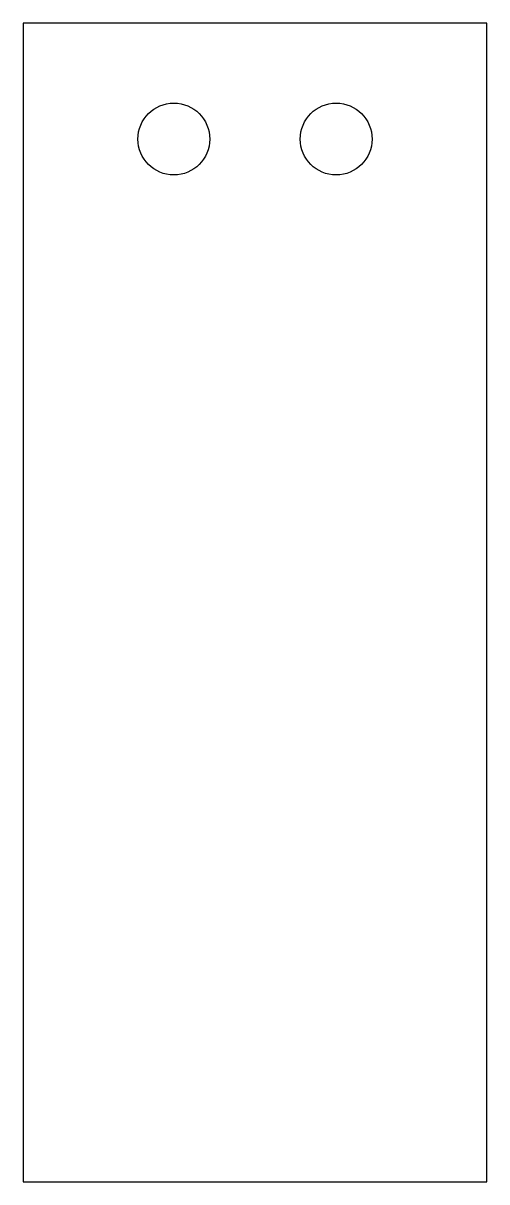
# Model space of a CAD drawing. Header units: millimetres. Extents: x -10 to 10, y -25 to 25.
import ezdxf

# ---------------------------------------------------------------- set-up
doc = ezdxf.new("R2010")
doc.units = ezdxf.units.MM

msp = doc.modelspace()

# ---------------------------------------------------------------- linework, layer by layer
at = {"color": 7, "linetype": 'Continuous', "lineweight": 25}
for p, q in [((10, 25), (-10, 25)), ((-10, 25), (-10, -25)), ((10, -25), (10, 25)), ((-10, -25), (10, -25))]:
    msp.add_line(p, q, dxfattribs=at)
for centre in [(-3.5, 20), (3.5, 20)]:
    msp.add_circle(centre, 1.55, dxfattribs=at)

doc.saveas('drawing.dxf')
